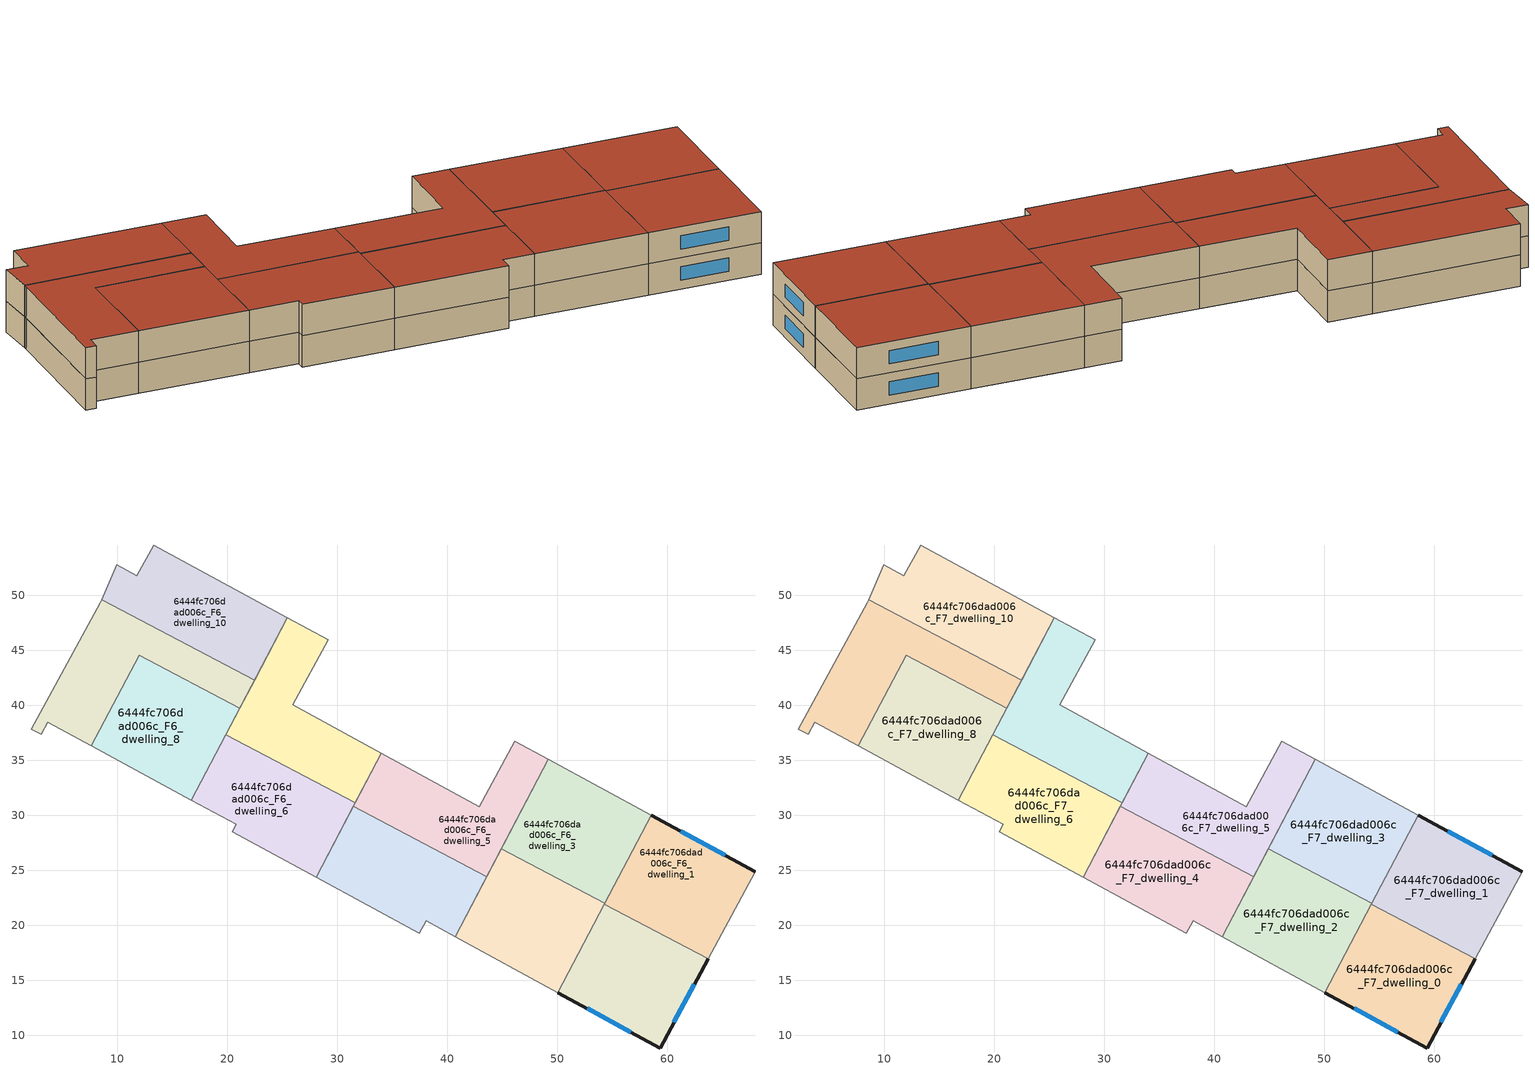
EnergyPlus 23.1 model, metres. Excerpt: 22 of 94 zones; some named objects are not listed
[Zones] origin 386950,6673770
6444fc706dad006c_F6_dwelling_0
 floor to 6444fc706dad006c_F5_dwelling_0 (EU_floor_Construction): 63.73,16.96 59.36,8.85 58.61,9.25 55.22,21.09 55.65,21.22 z18
 floor to 6444fc706dad006c_F5_dwelling_2 (EU_floor_Construction): 55.11,21.5 58.61,9.25 50.08,13.89 54.3,21.92 z18
 floor to 6444fc706dad006c_F5_dwelling_1 (EU_floor_Construction): 55.65,21.22 55.22,21.09 55.11,21.5 z18
 wall outside (EU_wall_Construction): 50.08,13.89 59.36,8.85 63.73,16.96 z18:21
 wall to 6444fc706dad006c_F6_dwelling_2 (EU_wall_Construction): 54.3,21.92 50.08,13.89 z18:21
 wall to 6444fc706dad006c_F6_dwelling_1 (EU_wall_Construction): 63.73,16.96 54.3,21.92 z18:21
 window (EU_Window_Construction): 60.61,11.17 62.48,14.64 / 52.73,12.45 56.71,10.29 z18.86:20.14
6444fc706dad006c_F6_dwelling_1
 floor to 6444fc706dad006c_F5_dwelling_1 (EU_floor_Construction): 68,24.89 67.91,24.72 55.65,21.22 55.11,21.5 54.75,22.76 58.56,30.01 z18
 floor to 6444fc706dad006c_F5_dwelling_0 (EU_floor_Construction): 67.91,24.72 63.73,16.96 55.65,21.22 z18
 floor to 6444fc706dad006c_F5_dwelling_2 (EU_floor_Construction): 54.75,22.76 55.11,21.5 54.3,21.92 z18
 wall outside (EU_wall_Construction): 68,24.89 58.56,30.01 z18:21
 wall adiabatic (EU_wall_Construction): 63.73,16.96 68,24.89 / 58.56,30.01 54.3,21.92 z18:21
 window (EU_Window_Construction): 65.3,26.36 61.26,28.55 z18.86:20.14
6444fc706dad006c_F6_dwelling_10
 floor to 6444fc706dad006c_F5_dwelling_9 (EU_floor_Construction): 20.25,50.82 22.61,42.56 22.48,42.31 14.66,46.42 12.66,53.42 13.3,54.59 z18
 floor to 6444fc706dad006c_F5_dwelling_11 (EU_floor_Construction): 12.66,53.42 14.66,46.42 8.57,49.62 9.97,52.79 11.78,51.8 z18
 floor to 6444fc706dad006c_F5_dwelling_8 (EU_floor_Construction): 25.47,47.99 22.61,42.56 20.25,50.82 z18
 wall to 6444fc706dad006c_F6_dwelling_9 (EU_wall_Construction): 8.57,49.62 22.48,42.31 z18:21
 wall adiabatic (EU_wall_Construction): 22.48,42.31 25.47,47.99 13.3,54.59 11.78,51.8 9.97,52.79 8.57,49.62 z18:21
6444fc706dad006c_F6_dwelling_2
 floor to 6444fc706dad006c_F5_dwelling_2 (EU_floor_Construction): 54.35,22.01 54.3,21.92 50.08,13.89 49.63,14.13 47.26,22.42 51.35,23.59 z18
 floor to 6444fc706dad006c_F5_dwelling_4 (EU_floor_Construction): 46.14,26.33 49.63,14.13 40.72,18.97 44.76,26.65 45.26,26.8 z18
 floor to 6444fc706dad006c_F5_dwelling_3 (EU_floor_Construction): 51.35,23.59 47.26,22.42 46.14,26.33 z18
 floor to 6444fc706dad006c_F5_dwelling_5 (EU_floor_Construction): 45.26,26.8 44.76,26.65 44.93,26.97 z18
 wall adiabatic (EU_wall_Construction): 44.92,26.97 40.72,18.97 50.08,13.89 / 54.3,21.92 54.35,22.01 z18:21
 wall to 6444fc706dad006c_F6_dwelling_3 (EU_wall_Construction): 54.35,22.01 44.92,26.97 z18:21
6444fc706dad006c_F6_dwelling_3
 floor to 6444fc706dad006c_F5_dwelling_3 (EU_floor_Construction): 51.59,33.79 54.27,24.42 51.35,23.59 46.14,26.33 45.6,28.25 49.2,35.09 z18
 floor to 6444fc706dad006c_F5_dwelling_1 (EU_floor_Construction): 58.56,30.01 54.75,22.76 51.59,33.79 z18
 floor to 6444fc706dad006c_F5_dwelling_2 (EU_floor_Construction): 54.27,24.42 54.75,22.76 54.35,22.01 51.35,23.59 z18
 floor to 6444fc706dad006c_F5_dwelling_5 (EU_floor_Construction): 45.6,28.25 45.95,27 45.26,26.8 44.93,26.97 z18
 floor to 6444fc706dad006c_F5_dwelling_4 (EU_floor_Construction): 45.95,27 46.14,26.33 45.26,26.8 z18
 wall adiabatic (EU_wall_Construction): 54.35,22.01 58.56,30.01 49.2,35.09 44.92,26.97 z18:21
6444fc706dad006c_F6_dwelling_4
 floor to 6444fc706dad006c_F5_dwelling_4 (EU_floor_Construction): 43.59,24.44 40.72,18.97 38.08,20.41 37.47,19.28 36.84,19.62 35.58,24.03 41.27,25.66 z18
 floor to 6444fc706dad006c_F5_dwelling_5 (EU_floor_Construction): 41.27,25.66 35.58,24.03 34.03,29.47 z18
 floor to 6444fc706dad006c_F5_dwelling_6 (EU_floor_Construction): 34.03,29.47 36.84,19.62 28.08,24.38 31.47,30.82 z18
 wall adiabatic (EU_wall_Construction): 31.47,30.82 28.08,24.38 37.47,19.28 38.08,20.41 40.72,18.97 43.59,24.44 z18:21
 wall to 6444fc706dad006c_F6_dwelling_5 (EU_wall_Construction): 43.59,24.44 31.47,30.82 z18:21
6444fc706dad006c_F6_dwelling_5
 floor to 6444fc706dad006c_F5_dwelling_5 (EU_floor_Construction): 44.19,33.16 45.6,28.25 44.76,26.65 41.27,25.66 34.03,29.47 32.88,33.5 34,35.63 42.9,30.76 z18
 floor to 6444fc706dad006c_F5_dwelling_3 (EU_floor_Construction): 49.2,35.09 45.6,28.25 44.19,33.16 46.13,36.76 z18
 floor to 6444fc706dad006c_F5_dwelling_4 (EU_floor_Construction): 44.76,26.65 43.59,24.44 41.27,25.66 z18
 floor to 6444fc706dad006c_F5_dwelling_6 (EU_floor_Construction): 32.88,33.5 34.03,29.47 31.47,30.82 z18
 wall adiabatic (EU_wall_Construction): 43.59,24.44 49.2,35.09 46.13,36.76 42.9,30.76 34,35.63 31.47,30.82 z18:21
6444fc706dad006c_F6_dwelling_6
 floor to 6444fc706dad006c_F5_dwelling_6 (EU_floor_Construction): 31.64,31.15 28.08,24.38 27.76,24.56 25.44,32.66 27.59,33.28 z18
 floor to 6444fc706dad006c_F5_dwelling_7 (EU_floor_Construction): 27.59,33.28 25.44,32.66 27.76,24.56 20.45,28.53 20.81,29.19 19.37,29.97 18.18,34.13 18.65,35.02 22.3,36.06 z18
 floor to 6444fc706dad006c_F5_dwelling_10 (EU_floor_Construction): 18.18,34.13 19.37,29.97 16.74,31.4 z18
 floor to 6444fc706dad006c_F5_dwelling_8 (EU_floor_Construction): 22.3,36.06 18.65,35.02 19.87,37.34 z18
 wall adiabatic (EU_wall_Construction): 19.87,37.34 16.74,31.4 20.81,29.19 20.45,28.53 28.08,24.38 31.64,31.15 z18:21
 wall to 6444fc706dad006c_F6_dwelling_7 (EU_wall_Construction): 31.64,31.15 19.87,37.34 z18:21
6444fc706dad006c_F6_dwelling_7
 floor to 6444fc706dad006c_F5_dwelling_7 (EU_floor_Construction): 31.95,36.75 32.54,34.69 27.59,33.28 22.3,36.06 29.47,38.11 z18
 floor to 6444fc706dad006c_F5_dwelling_8 (EU_floor_Construction): 29.18,45.98 25.94,40.04 29.47,38.11 22.3,36.06 19.87,37.34 21.44,40.32 23.11,40.8 22.61,42.56 25.47,47.99 z18
 floor to 6444fc706dad006c_F5_dwelling_5 (EU_floor_Construction): 34,35.63 32.88,33.5 31.95,36.75 z18
 floor to 6444fc706dad006c_F5_dwelling_9 (EU_floor_Construction): 22.61,42.56 23.11,40.8 21.44,40.32 z18
 floor to 6444fc706dad006c_F5_dwelling_6 (EU_floor_Construction): 32.54,34.69 32.88,33.5 31.64,31.15 27.59,33.28 z18
 wall adiabatic (EU_wall_Construction): 31.64,31.15 34,35.63 25.94,40.04 29.18,45.98 25.47,47.99 19.87,37.34 z18:21
6444fc706dad006c_F6_dwelling_8
 floor to 6444fc706dad006c_F5_dwelling_10 (EU_floor_Construction): 15.76,42.58 18.18,34.13 16.74,31.4 7.65,36.34 10.08,40.96 z18
 floor to 6444fc706dad006c_F5_dwelling_9 (EU_floor_Construction): 20.55,40.06 16.79,38.99 15.76,42.58 z18
 floor to 6444fc706dad006c_F5_dwelling_11 (EU_floor_Construction): 15.76,42.58 10.08,40.96 11.98,44.57 z18
 floor to 6444fc706dad006c_F5_dwelling_8 (EU_floor_Construction): 21.14,39.75 18.65,35.02 17.98,34.83 16.79,38.99 20.55,40.06 z18
 floor to 6444fc706dad006c_F5_dwelling_7 (EU_floor_Construction): 18.65,35.02 18.18,34.13 17.98,34.83 z18
 wall adiabatic (EU_wall_Construction): 7.65,36.34 16.74,31.4 21.14,39.75 z18:21
 wall to 6444fc706dad006c_F6_dwelling_9 (EU_wall_Construction): 21.14,39.75 11.98,44.57 7.65,36.34 z18:21
6444fc706dad006c_F6_dwelling_9
 floor to 6444fc706dad006c_F5_dwelling_11 (EU_floor_Construction): 14.66,46.42 15.76,42.58 11.98,44.57 10.08,40.96 2.75,38.87 8.44,49.32 8.57,49.62 z18
 floor to 6444fc706dad006c_F5_dwelling_10 (EU_floor_Construction): 10.08,40.96 7.65,36.34 3.68,38.49 3.07,37.38 2.2,37.85 2.75,38.87 z18
 floor to 6444fc706dad006c_F5_dwelling_9 (EU_floor_Construction): 22.48,42.31 21.44,40.32 20.55,40.06 15.76,42.58 14.66,46.42 z18
 floor to 6444fc706dad006c_F5_dwelling_8 (EU_floor_Construction): 21.44,40.32 21.14,39.75 20.55,40.06 z18
 wall adiabatic (EU_wall_Construction): 8.57,49.62 8.44,49.32 2.2,37.85 3.07,37.38 3.68,38.49 7.65,36.34 / 21.14,39.75 22.48,42.31 z18:21
6444fc706dad006c_F7_dwelling_0
 floor to 6444fc706dad006c_F6_dwelling_0 (EU_floor_Construction): 63.73,16.96 59.36,8.85 50.08,13.89 54.3,21.92 z21
 wall outside (EU_wall_Construction): 50.08,13.89 59.36,8.85 63.73,16.96 z21:24
 wall to 6444fc706dad006c_F7_dwelling_2 (EU_wall_Construction): 54.3,21.92 50.08,13.89 z21:24
 wall to 6444fc706dad006c_F7_dwelling_1 (EU_wall_Construction): 63.73,16.96 54.3,21.92 z21:24
 window (EU_Window_Construction): 60.61,11.17 62.48,14.64 / 52.73,12.45 56.71,10.29 z21.86:23.14
 roof outside (EU_roof_Construction): 59.36,8.85 63.73,16.96 54.3,21.92 50.08,13.89 z24
6444fc706dad006c_F7_dwelling_1
 floor to 6444fc706dad006c_F6_dwelling_1 (EU_floor_Construction): 68,24.89 63.73,16.96 54.3,21.92 58.56,30.01 z21
 wall outside (EU_wall_Construction): 68,24.89 58.56,30.01 z21:24
 wall adiabatic (EU_wall_Construction): 63.73,16.96 68,24.89 / 58.56,30.01 54.3,21.92 z21:24
 window (EU_Window_Construction): 65.3,26.36 61.26,28.55 z21.86:23.14
 roof outside (EU_roof_Construction): 63.73,16.96 68,24.89 58.56,30.01 54.3,21.92 z24
6444fc706dad006c_F7_dwelling_10
 floor to 6444fc706dad006c_F6_dwelling_10 (EU_floor_Construction): 25.47,47.99 22.48,42.31 8.57,49.62 9.97,52.79 11.78,51.8 13.3,54.59 z21
 wall to 6444fc706dad006c_F7_dwelling_9 (EU_wall_Construction): 8.57,49.62 22.48,42.31 z21:24
 wall adiabatic (EU_wall_Construction): 22.48,42.31 25.47,47.99 13.3,54.59 11.78,51.8 9.97,52.79 8.57,49.62 z21:24
 roof outside (EU_roof_Construction): 22.48,42.31 25.47,47.99 13.3,54.59 11.78,51.8 9.97,52.79 8.57,49.62 z24
6444fc706dad006c_F7_dwelling_2
 floor to 6444fc706dad006c_F6_dwelling_2 (EU_floor_Construction): 54.35,22.01 54.3,21.92 50.08,13.89 40.72,18.97 44.92,26.97 z21
 wall adiabatic (EU_wall_Construction): 44.92,26.97 40.72,18.97 50.08,13.89 / 54.3,21.92 54.35,22.01 z21:24
 wall to 6444fc706dad006c_F7_dwelling_3 (EU_wall_Construction): 54.35,22.01 44.92,26.97 z21:24
 roof outside (EU_roof_Construction): 50.08,13.89 54.3,21.92 54.35,22.01 44.92,26.97 40.72,18.97 z24
6444fc706dad006c_F7_dwelling_3
 floor to 6444fc706dad006c_F6_dwelling_3 (EU_floor_Construction): 58.56,30.01 54.35,22.01 44.92,26.97 49.2,35.09 z21
 wall adiabatic (EU_wall_Construction): 54.35,22.01 58.56,30.01 49.2,35.09 44.92,26.97 z21:24
 roof outside (EU_roof_Construction): 54.35,22.01 58.56,30.01 49.2,35.09 44.92,26.97 z24
6444fc706dad006c_F7_dwelling_4
 floor to 6444fc706dad006c_F6_dwelling_4 (EU_floor_Construction): 43.59,24.44 40.72,18.97 38.08,20.41 37.47,19.28 28.08,24.38 31.47,30.82 z21
 wall adiabatic (EU_wall_Construction): 31.47,30.82 28.08,24.38 37.47,19.28 38.08,20.41 40.72,18.97 43.59,24.44 z21:24
 wall to 6444fc706dad006c_F7_dwelling_5 (EU_wall_Construction): 43.59,24.44 31.47,30.82 z21:24
 roof outside (EU_roof_Construction): 40.72,18.97 43.59,24.44 31.47,30.82 28.08,24.38 37.47,19.28 38.08,20.41 z24
6444fc706dad006c_F7_dwelling_5
 floor to 6444fc706dad006c_F6_dwelling_5 (EU_floor_Construction): 49.2,35.09 43.59,24.44 31.47,30.82 34,35.63 42.9,30.76 46.13,36.76 z21
 wall adiabatic (EU_wall_Construction): 43.59,24.44 49.2,35.09 46.13,36.76 42.9,30.76 34,35.63 31.47,30.82 z21:24
 roof outside (EU_roof_Construction): 43.59,24.44 49.2,35.09 46.13,36.76 42.9,30.76 34,35.63 31.47,30.82 z24
6444fc706dad006c_F7_dwelling_6
 floor to 6444fc706dad006c_F6_dwelling_6 (EU_floor_Construction): 31.64,31.15 28.08,24.38 20.45,28.53 20.81,29.19 16.74,31.4 19.87,37.34 z21
 wall adiabatic (EU_wall_Construction): 19.87,37.34 16.74,31.4 20.81,29.19 20.45,28.53 28.08,24.38 31.64,31.15 z21:24
 wall to 6444fc706dad006c_F7_dwelling_7 (EU_wall_Construction): 31.64,31.15 19.87,37.34 z21:24
 roof outside (EU_roof_Construction): 28.08,24.38 31.64,31.15 19.87,37.34 16.74,31.4 20.81,29.19 20.45,28.53 z24
6444fc706dad006c_F7_dwelling_7
 floor to 6444fc706dad006c_F6_dwelling_7 (EU_floor_Construction): 29.18,45.98 25.94,40.04 34,35.63 31.64,31.15 19.87,37.34 25.47,47.99 z21
 wall adiabatic (EU_wall_Construction): 31.64,31.15 34,35.63 25.94,40.04 29.18,45.98 25.47,47.99 19.87,37.34 z21:24
 roof outside (EU_roof_Construction): 31.64,31.15 34,35.63 25.94,40.04 29.18,45.98 25.47,47.99 19.87,37.34 z24
6444fc706dad006c_F7_dwelling_8
 floor to 6444fc706dad006c_F6_dwelling_8 (EU_floor_Construction): 21.14,39.75 16.74,31.4 7.65,36.34 11.98,44.57 z21
 wall adiabatic (EU_wall_Construction): 7.65,36.34 16.74,31.4 21.14,39.75 z21:24
 wall to 6444fc706dad006c_F7_dwelling_9 (EU_wall_Construction): 21.14,39.75 11.98,44.57 7.65,36.34 z21:24
 roof outside (EU_roof_Construction): 16.74,31.4 21.14,39.75 11.98,44.57 7.65,36.34 z24
6444fc706dad006c_F7_dwelling_9
 floor to 6444fc706dad006c_F6_dwelling_9 (EU_floor_Construction): 22.48,42.31 21.14,39.75 11.98,44.57 7.65,36.34 3.68,38.49 3.07,37.38 2.2,37.85 8.44,49.32 8.57,49.62 z21
 wall adiabatic (EU_wall_Construction): 8.57,49.62 8.44,49.32 2.2,37.85 3.07,37.38 3.68,38.49 7.65,36.34 / 21.14,39.75 22.48,42.31 z21:24
 roof outside (EU_roof_Construction): 21.14,39.75 22.48,42.31 8.57,49.62 8.44,49.32 2.2,37.85 3.07,37.38 3.68,38.49 7.65,36.34 11.98,44.57 z24
[Building]
EU S2 Campaign: North Axis=0; Terrain=City; Solar Distribution=FullExterior
[Site:Location]
Helsinki-Vantaa.AP: Latitude=60.317; Longitude=24.963; Time Zone=2; Elevation=54.6
[SizingPeriod:WeatherFileDays]
AnnualSizingPeriod: Begin Month=1; Begin Day of Month=1; End Month=12; End Day of Month=31; Day of Week for Start Day=Monday; Use Weather File Daylight Saving Period=No; Use Weather File Rain and Snow Indicators=No
[MATERIAL]
EU_InternalMass_Material: Roughness=MediumRough; Thickness=0.1; Conductivity=1; Density=1800; Specific Heat=900; Thermal Absorptance=0.9; Solar Absorptance=0.7; Visible Absorptance=0.7
[MATERIAL:NOMASS] Roughness=MediumRough; Thermal Absorptance=0.9; Solar Absorptance=0.7; Visible Absorptance=0.7
Name | Thermal Resistance
EU_wall_NoMass | 2.6932
EU_roof_NoMass | 3.19818
EU_floor_NoMass | 2.22482
[WINDOWMATERIAL:SIMPLEGLAZINGSYSTEM]
EU_Window_SimpleGlazing: UFactor=2.14966; Solar Heat Gain Coefficient=0.7; Visible Transmittance=0.7
[CONSTRUCTION]
EU_wall_Construction: EU_wall_NoMass
EU_roof_Construction: EU_roof_NoMass
EU_floor_Construction: EU_floor_NoMass
EU_Window_Construction: EU_Window_SimpleGlazing
EU_InternalMass_Construction: EU_InternalMass_Material
[ZONE] Type=1; Multiplier=1; Ceiling Height=autocalculate; Floor Area=autocalculate; Part of Total Floor Area=Yes
Name | Volume
6444fc706dad006c_F6_dwelling_0; 6444fc706dad006c_F7_dwelling_0; 6444fc706dad006c_F6_dwelling_2; 6444fc706dad006c_F7_dwelling_2 | 291.109
6444fc706dad006c_F6_dwelling_1; 6444fc706dad006c_F7_dwelling_1 | 291.106
6444fc706dad006c_F6_dwelling_10; 6444fc706dad006c_F7_dwelling_10 | 291.075
6444fc706dad006c_F6_dwelling_3; 6444fc706dad006c_F7_dwelling_3 | 291.112
6444fc706dad006c_F6_dwelling_4; 6444fc706dad006c_F7_dwelling_4 | 291.063
6444fc706dad006c_F6_dwelling_5; 6444fc706dad006c_F7_dwelling_5 | 291.108
6444fc706dad006c_F6_dwelling_6; 6444fc706dad006c_F7_dwelling_6 | 291.107
6444fc706dad006c_F6_dwelling_7; 6444fc706dad006c_F7_dwelling_7 | 291.074
6444fc706dad006c_F6_dwelling_8; 6444fc706dad006c_F7_dwelling_8 | 291.079
6444fc706dad006c_F6_dwelling_9; 6444fc706dad006c_F7_dwelling_9 | 291.132
[INTERNALMASS] Construction=EU_InternalMass_Construction
Name | Zone or ZoneList | Surface Area
6444fc706dad006c_F6_dwelling_0_EU_InternalMass | 6444fc706dad006c_F6_dwelling_0 | 97.0389
6444fc706dad006c_F6_dwelling_1_EU_InternalMass | 6444fc706dad006c_F6_dwelling_1 | 97.0376
6444fc706dad006c_F6_dwelling_2_EU_InternalMass | 6444fc706dad006c_F6_dwelling_2 | 97.0409
6444fc706dad006c_F6_dwelling_3_EU_InternalMass | 6444fc706dad006c_F6_dwelling_3 | 97.0337
6444fc706dad006c_F6_dwelling_4_EU_InternalMass | 6444fc706dad006c_F6_dwelling_4 | 97.0243
6444fc706dad006c_F6_dwelling_5_EU_InternalMass | 6444fc706dad006c_F6_dwelling_5 | 97.0355
6444fc706dad006c_F6_dwelling_6_EU_InternalMass | 6444fc706dad006c_F6_dwelling_6 | 97.035
6444fc706dad006c_F6_dwelling_7_EU_InternalMass | 6444fc706dad006c_F6_dwelling_7 | 97.0233
6444fc706dad006c_F6_dwelling_8_EU_InternalMass | 6444fc706dad006c_F6_dwelling_8 | 97.0262
6444fc706dad006c_F6_dwelling_9_EU_InternalMass | 6444fc706dad006c_F6_dwelling_9 | 97.0438
6444fc706dad006c_F6_dwelling_10_EU_InternalMass | 6444fc706dad006c_F6_dwelling_10 | 97.0244
6444fc706dad006c_F7_dwelling_0_EU_InternalMass | 6444fc706dad006c_F7_dwelling_0 | 97.0389
6444fc706dad006c_F7_dwelling_1_EU_InternalMass | 6444fc706dad006c_F7_dwelling_1 | 97.0376
6444fc706dad006c_F7_dwelling_2_EU_InternalMass | 6444fc706dad006c_F7_dwelling_2 | 97.0409
6444fc706dad006c_F7_dwelling_3_EU_InternalMass | 6444fc706dad006c_F7_dwelling_3 | 97.0337
6444fc706dad006c_F7_dwelling_4_EU_InternalMass | 6444fc706dad006c_F7_dwelling_4 | 97.0243
6444fc706dad006c_F7_dwelling_5_EU_InternalMass | 6444fc706dad006c_F7_dwelling_5 | 97.0355
6444fc706dad006c_F7_dwelling_6_EU_InternalMass | 6444fc706dad006c_F7_dwelling_6 | 97.035
6444fc706dad006c_F7_dwelling_7_EU_InternalMass | 6444fc706dad006c_F7_dwelling_7 | 97.0233
6444fc706dad006c_F7_dwelling_8_EU_InternalMass | 6444fc706dad006c_F7_dwelling_8 | 97.0262
6444fc706dad006c_F7_dwelling_9_EU_InternalMass | 6444fc706dad006c_F7_dwelling_9 | 97.0438
6444fc706dad006c_F7_dwelling_10_EU_InternalMass | 6444fc706dad006c_F7_dwelling_10 | 97.0244
[OTHEREQUIPMENT] Fuel Type=Electricity; Design Level Calculation Method=Watts/Area; Power per Zone Floor Area=1; Fraction Latent=0; Fraction Radiant=0; Fraction Lost=0; Carbon Dioxide Generation Rate=0; EndUse Subcategory=EU_Step8_InternalGains
Name | Zone or ZoneList or Space or SpaceList | Schedule
EU_Step8_InternalGain_6444fc706dad006c_F6_dwelling_0_f000 | 6444fc706dad006c_F6_dwelling_0 | EU_Step8_GainSchedule_6444fc706dad006c_F6_dwelling_0_f000
EU_Step8_InternalGain_6444fc706dad006c_F6_dwelling_1_f000 | 6444fc706dad006c_F6_dwelling_1 | EU_Step8_GainSchedule_6444fc706dad006c_F6_dwelling_1_f000
EU_Step8_InternalGain_6444fc706dad006c_F6_dwelling_2_f000 | 6444fc706dad006c_F6_dwelling_2 | EU_Step8_GainSchedule_6444fc706dad006c_F6_dwelling_2_f000
EU_Step8_InternalGain_6444fc706dad006c_F6_dwelling_3_f000 | 6444fc706dad006c_F6_dwelling_3 | EU_Step8_GainSchedule_6444fc706dad006c_F6_dwelling_3_f000
EU_Step8_InternalGain_6444fc706dad006c_F6_dwelling_4_f000 | 6444fc706dad006c_F6_dwelling_4 | EU_Step8_GainSchedule_6444fc706dad006c_F6_dwelling_4_f000
EU_Step8_InternalGain_6444fc706dad006c_F6_dwelling_5_f000 | 6444fc706dad006c_F6_dwelling_5 | EU_Step8_GainSchedule_6444fc706dad006c_F6_dwelling_5_f000
EU_Step8_InternalGain_6444fc706dad006c_F6_dwelling_6_f000 | 6444fc706dad006c_F6_dwelling_6 | EU_Step8_GainSchedule_6444fc706dad006c_F6_dwelling_6_f000
EU_Step8_InternalGain_6444fc706dad006c_F6_dwelling_7_f000 | 6444fc706dad006c_F6_dwelling_7 | EU_Step8_GainSchedule_6444fc706dad006c_F6_dwelling_7_f000
EU_Step8_InternalGain_6444fc706dad006c_F6_dwelling_8_f000 | 6444fc706dad006c_F6_dwelling_8 | EU_Step8_GainSchedule_6444fc706dad006c_F6_dwelling_8_f000
EU_Step8_InternalGain_6444fc706dad006c_F6_dwelling_9_f000 | 6444fc706dad006c_F6_dwelling_9 | EU_Step8_GainSchedule_6444fc706dad006c_F6_dwelling_9_f000
EU_Step8_InternalGain_6444fc706dad006c_F6_dwelling_10_f000 | 6444fc706dad006c_F6_dwelling_10 | EU_Step8_GainSchedule_6444fc706dad006c_F6_dwelling_10_f000
EU_Step8_InternalGain_6444fc706dad006c_F7_dwelling_0_f000 | 6444fc706dad006c_F7_dwelling_0 | EU_Step8_GainSchedule_6444fc706dad006c_F7_dwelling_0_f000
EU_Step8_InternalGain_6444fc706dad006c_F7_dwelling_1_f000 | 6444fc706dad006c_F7_dwelling_1 | EU_Step8_GainSchedule_6444fc706dad006c_F7_dwelling_1_f000
EU_Step8_InternalGain_6444fc706dad006c_F7_dwelling_2_f000 | 6444fc706dad006c_F7_dwelling_2 | EU_Step8_GainSchedule_6444fc706dad006c_F7_dwelling_2_f000
EU_Step8_InternalGain_6444fc706dad006c_F7_dwelling_3_f000 | 6444fc706dad006c_F7_dwelling_3 | EU_Step8_GainSchedule_6444fc706dad006c_F7_dwelling_3_f000
EU_Step8_InternalGain_6444fc706dad006c_F7_dwelling_4_f000 | 6444fc706dad006c_F7_dwelling_4 | EU_Step8_GainSchedule_6444fc706dad006c_F7_dwelling_4_f000
EU_Step8_InternalGain_6444fc706dad006c_F7_dwelling_5_f000 | 6444fc706dad006c_F7_dwelling_5 | EU_Step8_GainSchedule_6444fc706dad006c_F7_dwelling_5_f000
EU_Step8_InternalGain_6444fc706dad006c_F7_dwelling_6_f000 | 6444fc706dad006c_F7_dwelling_6 | EU_Step8_GainSchedule_6444fc706dad006c_F7_dwelling_6_f000
EU_Step8_InternalGain_6444fc706dad006c_F7_dwelling_7_f000 | 6444fc706dad006c_F7_dwelling_7 | EU_Step8_GainSchedule_6444fc706dad006c_F7_dwelling_7_f000
EU_Step8_InternalGain_6444fc706dad006c_F7_dwelling_8_f000 | 6444fc706dad006c_F7_dwelling_8 | EU_Step8_GainSchedule_6444fc706dad006c_F7_dwelling_8_f000
EU_Step8_InternalGain_6444fc706dad006c_F7_dwelling_9_f000 | 6444fc706dad006c_F7_dwelling_9 | EU_Step8_GainSchedule_6444fc706dad006c_F7_dwelling_9_f000
EU_Step8_InternalGain_6444fc706dad006c_F7_dwelling_10_f000 | 6444fc706dad006c_F7_dwelling_10 | EU_Step8_GainSchedule_6444fc706dad006c_F7_dwelling_10_f000
[ZONEVENTILATION:DESIGNFLOWRATE] Schedule=EU_AlwaysOn; Design Flow Rate Calculation Method=AirChanges/Hour; Air Changes per Hour=0.586271; Ventilation Type=Natural; Fan Pressure Rise=0; Fan Total Efficiency=1; Constant Term Coefficient=1; Temperature Term Coefficient=0; Velocity Term Coefficient=0; Velocity Squared Term Coefficient=0; Minimum Indoor Temperature=-100; Maximum Indoor Temperature=100; Delta Temperature=-100; Minimum Outdoor Temperature=-100; Maximum Outdoor Temperature=100; Maximum Wind Speed=40
Name | Zone or ZoneList or Space or SpaceList
EU_ConstantAir_6444fc706dad006c_F6_dwelling_0 | 6444fc706dad006c_F6_dwelling_0
EU_ConstantAir_6444fc706dad006c_F6_dwelling_1 | 6444fc706dad006c_F6_dwelling_1
EU_ConstantAir_6444fc706dad006c_F6_dwelling_2 | 6444fc706dad006c_F6_dwelling_2
EU_ConstantAir_6444fc706dad006c_F6_dwelling_3 | 6444fc706dad006c_F6_dwelling_3
EU_ConstantAir_6444fc706dad006c_F6_dwelling_4 | 6444fc706dad006c_F6_dwelling_4
EU_ConstantAir_6444fc706dad006c_F6_dwelling_5 | 6444fc706dad006c_F6_dwelling_5
EU_ConstantAir_6444fc706dad006c_F6_dwelling_6 | 6444fc706dad006c_F6_dwelling_6
EU_ConstantAir_6444fc706dad006c_F6_dwelling_7 | 6444fc706dad006c_F6_dwelling_7
EU_ConstantAir_6444fc706dad006c_F6_dwelling_8 | 6444fc706dad006c_F6_dwelling_8
EU_ConstantAir_6444fc706dad006c_F6_dwelling_9 | 6444fc706dad006c_F6_dwelling_9
EU_ConstantAir_6444fc706dad006c_F6_dwelling_10 | 6444fc706dad006c_F6_dwelling_10
EU_ConstantAir_6444fc706dad006c_F7_dwelling_0 | 6444fc706dad006c_F7_dwelling_0
EU_ConstantAir_6444fc706dad006c_F7_dwelling_1 | 6444fc706dad006c_F7_dwelling_1
EU_ConstantAir_6444fc706dad006c_F7_dwelling_2 | 6444fc706dad006c_F7_dwelling_2
EU_ConstantAir_6444fc706dad006c_F7_dwelling_3 | 6444fc706dad006c_F7_dwelling_3
EU_ConstantAir_6444fc706dad006c_F7_dwelling_4 | 6444fc706dad006c_F7_dwelling_4
EU_ConstantAir_6444fc706dad006c_F7_dwelling_5 | 6444fc706dad006c_F7_dwelling_5
EU_ConstantAir_6444fc706dad006c_F7_dwelling_6 | 6444fc706dad006c_F7_dwelling_6
EU_ConstantAir_6444fc706dad006c_F7_dwelling_7 | 6444fc706dad006c_F7_dwelling_7
EU_ConstantAir_6444fc706dad006c_F7_dwelling_8 | 6444fc706dad006c_F7_dwelling_8
EU_ConstantAir_6444fc706dad006c_F7_dwelling_9 | 6444fc706dad006c_F7_dwelling_9
EU_ConstantAir_6444fc706dad006c_F7_dwelling_10 | 6444fc706dad006c_F7_dwelling_10
[HVACTEMPLATE:THERMOSTAT] Constant Heating Setpoint=20; Constant Cooling Setpoint=50
EU_HeatOnly_6444fc706dad006c_F7_dwelling_4; EU_HeatOnly_6444fc706dad006c_F7_dwelling_5; EU_HeatOnly_6444fc706dad006c_F7_dwelling_6; EU_HeatOnly_6444fc706dad006c_F7_dwelling_7; EU_HeatOnly_6444fc706dad006c_F7_dwelling_8; EU_HeatOnly_6444fc706dad006c_F7_dwelling_9; EU_HeatOnly_6444fc706dad006c_F7_dwelling_10
[HVACTEMPLATE:ZONE:IDEALLOADSAIRSYSTEM] System Availability Schedule=EU_AlwaysOn; Maximum Heating Supply Air Temperature=50; Minimum Cooling Supply Air Temperature=13; Maximum Heating Supply Air Humidity Ratio=0.0156; Minimum Cooling Supply Air Humidity Ratio=0.0077; Heating Limit=NoLimit; Cooling Limit=NoLimit; Heating Availability Schedule=EU_AlwaysOn; Cooling Availability Schedule=EU_CoolingOff; Dehumidification Control Type=ConstantSensibleHeatRatio; Cooling Sensible Heat Ratio=0.7; Dehumidification Setpoint=60; Humidification Control Type=None; Humidification Setpoint=30; Outdoor Air Method=None; Outdoor Air Flow Rate per Person=0.00944; Outdoor Air Flow Rate per Zone Floor Area=0; Outdoor Air Flow Rate per Zone=0; Demand Controlled Ventilation Type=None; Outdoor Air Economizer Type=NoEconomizer; Heat Recovery Type=None; Sensible Heat Recovery Effectiveness=0.7; Latent Heat Recovery Effectiveness=0.65
Name | Template Thermostat
6444fc706dad006c_F6_dwelling_0 | EU_HeatOnly_6444fc706dad006c_F6_dwelling_0
6444fc706dad006c_F6_dwelling_1 | EU_HeatOnly_6444fc706dad006c_F6_dwelling_1
6444fc706dad006c_F6_dwelling_2 | EU_HeatOnly_6444fc706dad006c_F6_dwelling_2
6444fc706dad006c_F6_dwelling_3 | EU_HeatOnly_6444fc706dad006c_F6_dwelling_3
6444fc706dad006c_F6_dwelling_4 | EU_HeatOnly_6444fc706dad006c_F6_dwelling_4
6444fc706dad006c_F6_dwelling_5 | EU_HeatOnly_6444fc706dad006c_F6_dwelling_5
6444fc706dad006c_F6_dwelling_6 | EU_HeatOnly_6444fc706dad006c_F6_dwelling_6
6444fc706dad006c_F6_dwelling_7 | EU_HeatOnly_6444fc706dad006c_F6_dwelling_7
6444fc706dad006c_F6_dwelling_8 | EU_HeatOnly_6444fc706dad006c_F6_dwelling_8
6444fc706dad006c_F6_dwelling_9 | EU_HeatOnly_6444fc706dad006c_F6_dwelling_9
6444fc706dad006c_F6_dwelling_10 | EU_HeatOnly_6444fc706dad006c_F6_dwelling_10
6444fc706dad006c_F7_dwelling_0 | EU_HeatOnly_6444fc706dad006c_F7_dwelling_0
6444fc706dad006c_F7_dwelling_1 | EU_HeatOnly_6444fc706dad006c_F7_dwelling_1
6444fc706dad006c_F7_dwelling_2 | EU_HeatOnly_6444fc706dad006c_F7_dwelling_2
6444fc706dad006c_F7_dwelling_3 | EU_HeatOnly_6444fc706dad006c_F7_dwelling_3
6444fc706dad006c_F7_dwelling_4 | EU_HeatOnly_6444fc706dad006c_F7_dwelling_4
6444fc706dad006c_F7_dwelling_5 | EU_HeatOnly_6444fc706dad006c_F7_dwelling_5
6444fc706dad006c_F7_dwelling_6 | EU_HeatOnly_6444fc706dad006c_F7_dwelling_6
6444fc706dad006c_F7_dwelling_7 | EU_HeatOnly_6444fc706dad006c_F7_dwelling_7
6444fc706dad006c_F7_dwelling_8 | EU_HeatOnly_6444fc706dad006c_F7_dwelling_8
6444fc706dad006c_F7_dwelling_9 | EU_HeatOnly_6444fc706dad006c_F7_dwelling_9
6444fc706dad006c_F7_dwelling_10 | EU_HeatOnly_6444fc706dad006c_F7_dwelling_10
[SIZING:ZONE] Zone Cooling Design Supply Air Temperature Input Method=SupplyAirTemperature; Zone Cooling Design Supply Air Temperature=13; Zone Heating Design Supply Air Temperature Input Method=SupplyAirTemperature; Zone Heating Design Supply Air Temperature=50; Zone Cooling Design Supply Air Humidity Ratio=0.008; Zone Heating Design Supply Air Humidity Ratio=0.008; Cooling Design Air Flow Method=DesignDay; Cooling Design Air Flow Rate=0; Cooling Minimum Air Flow per Zone Floor Area=0.000762; Cooling Minimum Air Flow=0; Cooling Minimum Air Flow Fraction=0.2; Heating Design Air Flow Method=DesignDay; Heating Design Air Flow Rate=0; Heating Maximum Air Flow per Zone Floor Area=0.002032; Heating Maximum Air Flow=0.141576; Heating Maximum Air Flow Fraction=0.3; Account for Dedicated Outdoor Air System=No; Dedicated Outdoor Air System Control Strategy=NeutralSupplyAir; Dedicated Outdoor Air Low Setpoint Temperature for Design=autosize; Dedicated Outdoor Air High Setpoint Temperature for Design=autosize; Zone Load Sizing Method=Sensible Load Only No Latent Load; Zone Latent Cooling Design Supply Air Humidity Ratio Input Method=HumidityRatioDifference; Zone Cooling Design Supply Air Humidity Ratio Difference=0.005; Zone Latent Heating Design Supply Air Humidity Ratio Input Method=HumidityRatioDifference; Zone Humidification Design Supply Air Humidity Ratio Difference=0.005
6444fc706dad006c_F6_dwelling_0; 6444fc706dad006c_F6_dwelling_1; 6444fc706dad006c_F6_dwelling_2; 6444fc706dad006c_F6_dwelling_3; 6444fc706dad006c_F6_dwelling_4; 6444fc706dad006c_F6_dwelling_5; 6444fc706dad006c_F6_dwelling_6; 6444fc706dad006c_F6_dwelling_7; 6444fc706dad006c_F6_dwelling_8; 6444fc706dad006c_F6_dwelling_9; 6444fc706dad006c_F6_dwelling_10; 6444fc706dad006c_F7_dwelling_0; 6444fc706dad006c_F7_dwelling_1; 6444fc706dad006c_F7_dwelling_2; 6444fc706dad006c_F7_dwelling_3; 6444fc706dad006c_F7_dwelling_4; 6444fc706dad006c_F7_dwelling_5; 6444fc706dad006c_F7_dwelling_6; 6444fc706dad006c_F7_dwelling_7; 6444fc706dad006c_F7_dwelling_8; 6444fc706dad006c_F7_dwelling_9; 6444fc706dad006c_F7_dwelling_10
[SCHEDULE:CONSTANT]
Name | Hourly Value
EU_AlwaysOn | 1
EU_CoolingOff | 0
[SCHEDULE:FILE] Column Number=1; Rows to Skip at Top=0; Number of Hours of Data=8760; Column Separator=Comma; Interpolate to Timestep=No; Minutes per Item=60; Adjust Schedule for Daylight Savings=Yes
Name | File
EU_Step8_GainSchedule_6444fc706dad006c_F6_dwelling_0_f000 | ../../schedules/6444fc706dad006c/6444fc706dad006c_F6_dwelling_0_f000_gain.csv
EU_Step8_GainSchedule_6444fc706dad006c_F6_dwelling_1_f000 | ../../schedules/6444fc706dad006c/6444fc706dad006c_F6_dwelling_1_f000_gain.csv
EU_Step8_GainSchedule_6444fc706dad006c_F6_dwelling_2_f000 | ../../schedules/6444fc706dad006c/6444fc706dad006c_F6_dwelling_2_f000_gain.csv
EU_Step8_GainSchedule_6444fc706dad006c_F6_dwelling_3_f000 | ../../schedules/6444fc706dad006c/6444fc706dad006c_F6_dwelling_3_f000_gain.csv
EU_Step8_GainSchedule_6444fc706dad006c_F6_dwelling_4_f000 | ../../schedules/6444fc706dad006c/6444fc706dad006c_F6_dwelling_4_f000_gain.csv
EU_Step8_GainSchedule_6444fc706dad006c_F6_dwelling_5_f000 | ../../schedules/6444fc706dad006c/6444fc706dad006c_F6_dwelling_5_f000_gain.csv
EU_Step8_GainSchedule_6444fc706dad006c_F6_dwelling_6_f000 | ../../schedules/6444fc706dad006c/6444fc706dad006c_F6_dwelling_6_f000_gain.csv
EU_Step8_GainSchedule_6444fc706dad006c_F6_dwelling_7_f000 | ../../schedules/6444fc706dad006c/6444fc706dad006c_F6_dwelling_7_f000_gain.csv
EU_Step8_GainSchedule_6444fc706dad006c_F6_dwelling_8_f000 | ../../schedules/6444fc706dad006c/6444fc706dad006c_F6_dwelling_8_f000_gain.csv
EU_Step8_GainSchedule_6444fc706dad006c_F6_dwelling_9_f000 | ../../schedules/6444fc706dad006c/6444fc706dad006c_F6_dwelling_9_f000_gain.csv
EU_Step8_GainSchedule_6444fc706dad006c_F6_dwelling_10_f000 | ../../schedules/6444fc706dad006c/6444fc706dad006c_F6_dwelling_10_f000_gain.csv
EU_Step8_GainSchedule_6444fc706dad006c_F7_dwelling_0_f000 | ../../schedules/6444fc706dad006c/6444fc706dad006c_F7_dwelling_0_f000_gain.csv
EU_Step8_GainSchedule_6444fc706dad006c_F7_dwelling_1_f000 | ../../schedules/6444fc706dad006c/6444fc706dad006c_F7_dwelling_1_f000_gain.csv
EU_Step8_GainSchedule_6444fc706dad006c_F7_dwelling_2_f000 | ../../schedules/6444fc706dad006c/6444fc706dad006c_F7_dwelling_2_f000_gain.csv
EU_Step8_GainSchedule_6444fc706dad006c_F7_dwelling_3_f000 | ../../schedules/6444fc706dad006c/6444fc706dad006c_F7_dwelling_3_f000_gain.csv
EU_Step8_GainSchedule_6444fc706dad006c_F7_dwelling_4_f000 | ../../schedules/6444fc706dad006c/6444fc706dad006c_F7_dwelling_4_f000_gain.csv
EU_Step8_GainSchedule_6444fc706dad006c_F7_dwelling_5_f000 | ../../schedules/6444fc706dad006c/6444fc706dad006c_F7_dwelling_5_f000_gain.csv
EU_Step8_GainSchedule_6444fc706dad006c_F7_dwelling_6_f000 | ../../schedules/6444fc706dad006c/6444fc706dad006c_F7_dwelling_6_f000_gain.csv
EU_Step8_GainSchedule_6444fc706dad006c_F7_dwelling_7_f000 | ../../schedules/6444fc706dad006c/6444fc706dad006c_F7_dwelling_7_f000_gain.csv
EU_Step8_GainSchedule_6444fc706dad006c_F7_dwelling_8_f000 | ../../schedules/6444fc706dad006c/6444fc706dad006c_F7_dwelling_8_f000_gain.csv
EU_Step8_GainSchedule_6444fc706dad006c_F7_dwelling_9_f000 | ../../schedules/6444fc706dad006c/6444fc706dad006c_F7_dwelling_9_f000_gain.csv
EU_Step8_GainSchedule_6444fc706dad006c_F7_dwelling_10_f000 | ../../schedules/6444fc706dad006c/6444fc706dad006c_F7_dwelling_10_f000_gain.csv
